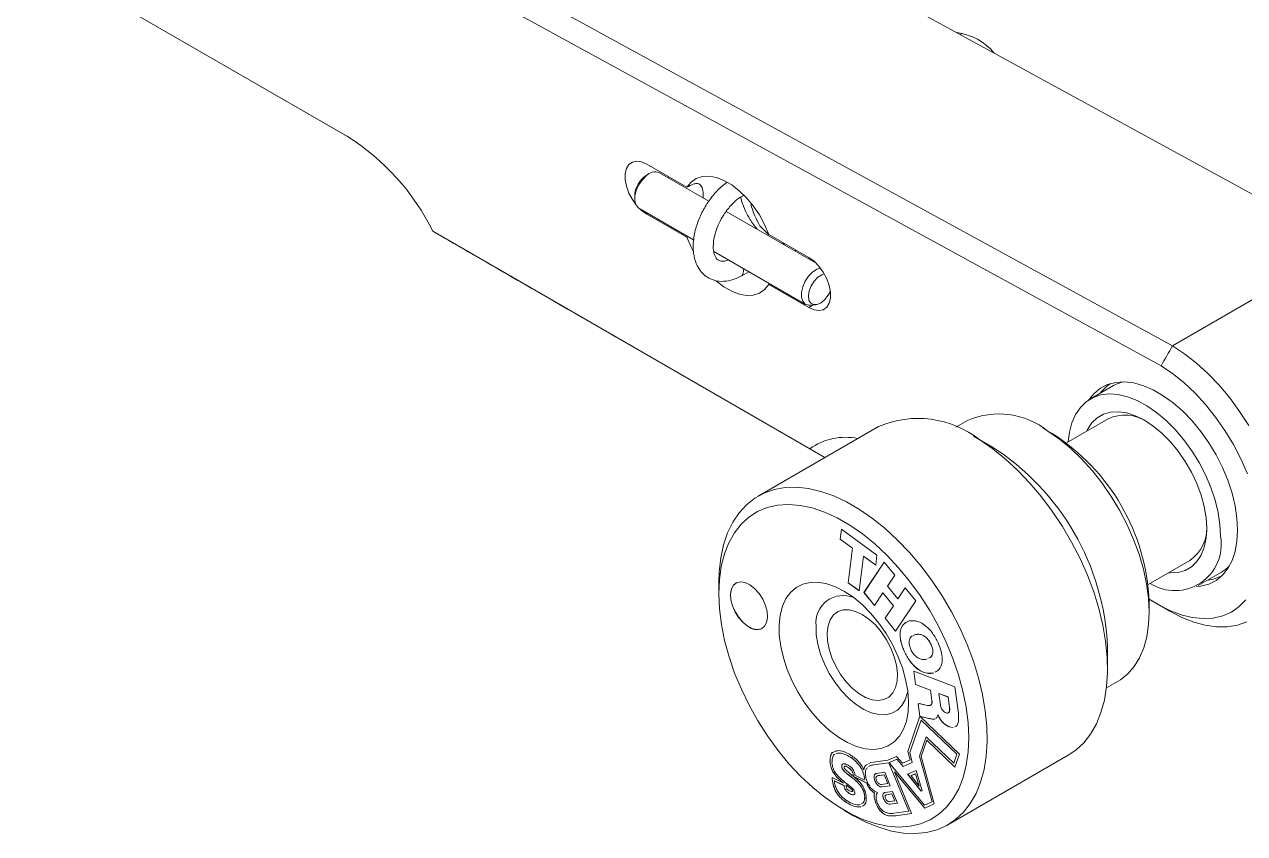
# Model space of a CAD drawing. Header units: inches. Extents: x 0.1 to 10.9, y 0 to 8.5.
# Drawn here: x 9.38 to 10.313, y 6.286 to 6.904 of the extents above; entities that cross this region are included whole.
import ezdxf

# ---------------------------------------------------------------- set-up
doc = ezdxf.new("R2010")
doc.units = ezdxf.units.IN
doc.header["$MEASUREMENT"] = 0

msp = doc.modelspace()

# ---------------------------------------------------------------- linework, layer by layer
at = {"color": 7, "linetype": 'Continuous', "lineweight": 0}
for p, q in [((10.39016, 6.7352), (9.77538, 7.07152)), ((9.64279, 6.99498), (10.25757, 6.65866)), ((10.24874, 6.64335), (9.63419, 6.97954)), ((9.38035, 6.96097), (9.6271, 6.81853)), ((9.62759, 6.81824), (9.38919, 6.95587)), ((10.09644, 6.89696), (10.0952, 6.89656)), ((9.85588, 6.79746), (9.88652, 6.77977)), ((9.85775, 6.79012), (9.85597, 6.78911)), ((9.90315, 6.76908), (9.86546, 6.79083)), ((9.84658, 6.77285), (9.8466, 6.7708)), ((9.84983, 6.76377), (9.89164, 6.73962)), ((9.88652, 6.74149), (9.85588, 6.75918)), ((9.98513, 6.72177), (9.9166, 6.76132)), ((9.94216, 6.75034), (9.94901, 6.74334)), ((9.69249, 6.74607), (9.98037, 6.57989)), ((9.88732, 6.74211), (9.88652, 6.74149)), ((9.94898, 6.74371), (9.97962, 6.72602)), ((9.90697, 6.73077), (9.9771, 6.69027)), ((9.96936, 6.73087), (9.96948, 6.73187)), ((10.25757, 6.65866), (10.39016, 6.7352)), ((9.92836, 6.71204), (9.93388, 6.71523)), ((9.94898, 6.70543), (9.94985, 6.70601)), ((9.97962, 6.68774), (9.94898, 6.70543)), ((9.9806, 6.68956), (9.98487, 6.68993)), ((9.99191, 6.57321), (9.83643, 6.66296)), ((10.21244, 6.62821), (10.19476, 6.618)), ((10.10085, 6.60146), (10.09198, 6.59634)), ((10.20824, 6.60283), (10.17636, 6.58443)), ((10.03282, 6.59682), (9.94089, 6.54376)), ((10.16543, 6.59167), (10.15836, 6.59576)), ((10.11947, 6.58147), (10.10533, 6.58964)), ((9.99192, 6.57322), (9.98037, 6.57989)), ((10.00357, 6.51079), (10.00452, 6.5184)), ((10.00361, 6.51081), (10.00455, 6.51838)), ((10.00452, 6.5184), (10.03166, 6.49852)), ((10.00361, 6.51081), (10.00357, 6.51079)), ((10.01302, 6.50387), (10.00357, 6.51079)), ((10.01305, 6.50389), (10.00361, 6.51081)), ((10.00973, 6.47751), (10.01302, 6.50387)), ((10.00976, 6.47753), (10.01305, 6.50389)), ((10.01305, 6.50389), (10.01302, 6.50387)), ((10.02127, 6.49782), (10.01798, 6.47147)), ((10.0213, 6.49784), (10.02127, 6.49782)), ((10.03071, 6.4909), (10.02127, 6.49782)), ((10.03072, 6.49095), (10.0213, 6.49784)), ((10.03166, 6.49852), (10.03071, 6.4909)), ((10.02175, 6.47002), (10.03722, 6.4932)), ((10.02179, 6.47004), (10.03723, 6.49319)), ((10.03722, 6.4932), (10.04525, 6.4834)), ((10.23885, 6.47617), (10.27073, 6.49458)), ((10.04525, 6.4834), (10.03962, 6.47496)), ((10.27713, 6.47532), (10.29481, 6.48553)), ((9.91085, 6.47737), (9.91085, 6.46921)), ((9.92396, 6.47731), (9.92392, 6.47729)), ((10.00976, 6.47753), (10.00973, 6.47751)), ((10.00973, 6.47751), (10.01798, 6.47147)), ((10.00976, 6.47753), (10.01798, 6.47151)), ((10.02179, 6.47004), (10.02175, 6.47002)), ((10.02175, 6.47002), (10.02978, 6.46022)), ((10.02179, 6.47004), (10.02981, 6.46026)), ((10.03615, 6.46977), (10.02978, 6.46022)), ((10.03619, 6.46979), (10.03615, 6.46977)), ((10.03615, 6.46977), (10.04422, 6.45993)), ((10.03619, 6.46979), (10.04425, 6.45995)), ((10.03962, 6.47496), (10.04768, 6.46513)), ((10.04768, 6.46513), (10.05332, 6.47357)), ((10.04772, 6.46515), (10.05333, 6.47355)), ((10.05332, 6.47357), (10.06135, 6.46377)), ((10.04588, 6.44059), (10.06135, 6.46377)), ((10.04772, 6.46515), (10.04768, 6.46513)), ((10.23964, 6.46491), (10.24655, 6.46092)), ((10.25539, 6.45582), (10.23964, 6.46491)), ((10.23966, 6.45492), (10.23966, 6.46308)), ((10.24655, 6.46092), (10.25539, 6.45582)), ((10.03785, 6.45039), (10.04422, 6.45993)), ((10.03788, 6.45041), (10.04425, 6.45995)), ((10.04425, 6.45995), (10.04422, 6.45993)), ((9.94392, 6.44265), (9.94396, 6.44267)), ((10.03788, 6.45041), (10.03785, 6.45039)), ((10.03785, 6.45039), (10.04588, 6.44059)), ((10.03788, 6.45041), (10.0459, 6.44063)), ((10.06104, 6.43793), (10.0594, 6.43716)), ((10.06107, 6.43795), (10.05944, 6.43718)), ((10.06107, 6.43795), (10.06104, 6.43793)), ((10.05252, 6.4252), (10.05249, 6.42518)), ((10.07308, 6.4303), (10.07304, 6.43028)), ((10.20784, 6.41206), (10.20784, 6.42838)), ((10.06949, 6.41907), (10.06995, 6.41928)), ((10.09115, 6.398), (10.05977, 6.41001)), ((10.05977, 6.41001), (10.06116, 6.39973)), ((10.05981, 6.40999), (10.06119, 6.39975)), ((10.07506, 6.40867), (10.07455, 6.40837)), ((10.07459, 6.40839), (10.07455, 6.40837)), ((10.07506, 6.40867), (10.07459, 6.40839)), ((10.06119, 6.39975), (10.06116, 6.39973)), ((10.06116, 6.39973), (10.07258, 6.39536)), ((10.06119, 6.39975), (10.07262, 6.39538)), ((10.07262, 6.39538), (10.07258, 6.39536)), ((10.07258, 6.39536), (10.07363, 6.38757)), ((10.07262, 6.39538), (10.07367, 6.38759)), ((10.09386, 6.37789), (10.09115, 6.398)), ((10.20697, 6.39715), (10.21584, 6.40227)), ((10.07367, 6.38759), (10.07363, 6.38757)), ((10.07898, 6.39295), (10.07894, 6.39293)), ((10.07894, 6.39293), (10.0801, 6.38431)), ((10.08602, 6.39022), (10.07894, 6.39293)), ((10.08605, 6.39024), (10.07898, 6.39295)), ((10.08605, 6.39024), (10.08602, 6.39022)), ((10.08712, 6.38204), (10.08602, 6.39022)), ((10.08715, 6.38206), (10.08605, 6.39024)), ((10.06314, 6.38504), (10.06442, 6.37551)), ((10.06317, 6.38506), (10.06445, 6.37553)), ((10.07813, 6.37671), (10.0781, 6.37669)), ((10.0781, 6.37669), (10.07819, 6.37666)), ((10.07813, 6.37671), (10.07822, 6.37668)), ((10.07822, 6.37668), (10.07819, 6.37666)), ((10.08715, 6.38206), (10.08712, 6.38204)), ((10.06442, 6.37551), (10.05526, 6.34858)), ((10.06445, 6.37553), (10.0553, 6.3486)), ((10.05691, 6.34779), (10.06534, 6.37257)), ((10.06445, 6.37553), (10.06442, 6.37551)), ((10.06447, 6.37545), (10.06448, 6.37548)), ((10.09464, 6.34657), (10.06447, 6.37545)), ((10.06452, 6.3755), (10.06448, 6.37548)), ((10.06448, 6.37548), (10.06589, 6.37494)), ((10.06452, 6.3755), (10.06592, 6.37496)), ((10.06538, 6.37259), (10.06534, 6.37257)), ((10.06534, 6.37257), (10.09262, 6.34647)), ((10.06538, 6.37259), (10.09266, 6.34649)), ((10.06592, 6.37496), (10.06589, 6.37494)), ((10.07139, 6.37384), (10.07136, 6.37382)), ((10.08692, 6.36748), (10.08689, 6.36746)), ((10.08689, 6.36746), (10.08995, 6.36693)), ((10.08692, 6.36748), (10.08998, 6.36695)), ((10.09109, 6.36742), (10.09181, 6.36773)), ((10.06917, 6.35979), (10.06416, 6.34504)), ((10.0692, 6.35977), (10.06419, 6.34506)), ((10.09029, 6.3396), (10.06917, 6.35979)), ((10.0553, 6.3486), (10.05526, 6.34858)), ((10.05526, 6.34858), (10.05694, 6.3421)), ((10.0553, 6.3486), (10.05698, 6.34212)), ((10.0655, 6.34483), (10.06973, 6.35726)), ((10.06977, 6.35728), (10.06973, 6.35726)), ((10.06973, 6.35726), (10.09127, 6.33666)), ((10.06977, 6.35728), (10.09129, 6.3367)), ((9.99581, 6.34124), (9.99578, 6.34122)), ((10.01061, 6.34643), (10.00836, 6.34764)), ((10.00908, 6.34556), (10.00905, 6.34554)), ((10.02687, 6.34005), (10.02512, 6.33907)), ((10.04001, 6.34187), (10.02687, 6.34005)), ((10.02905, 6.33833), (10.04079, 6.33996)), ((10.02909, 6.33835), (10.04083, 6.33998)), ((10.04669, 6.34481), (10.04001, 6.34187)), ((10.04083, 6.33998), (10.04079, 6.33996)), ((10.05594, 6.30298), (10.04079, 6.33996)), ((10.05598, 6.30301), (10.04083, 6.33998)), ((10.04088, 6.33997), (10.04118, 6.3401)), ((10.04091, 6.33999), (10.04088, 6.33997)), ((10.06807, 6.30767), (10.04088, 6.33997)), ((10.04091, 6.33999), (10.04122, 6.34012)), ((10.04122, 6.34012), (10.04118, 6.3401)), ((10.04119, 6.3401), (10.04118, 6.3401)), ((10.04119, 6.3401), (10.04685, 6.34259)), ((10.04122, 6.34012), (10.04119, 6.3401)), ((10.04122, 6.34012), (10.04689, 6.34261)), ((10.04122, 6.34012), (10.04122, 6.34012)), ((10.05115, 6.33955), (10.04669, 6.34481)), ((10.04689, 6.34261), (10.04685, 6.34259)), ((10.04685, 6.34259), (10.05168, 6.3372)), ((10.04689, 6.34261), (10.05172, 6.33723)), ((10.05694, 6.3421), (10.05115, 6.33955)), ((10.05168, 6.3372), (10.05865, 6.34027)), ((10.05172, 6.33723), (10.05865, 6.34028)), ((10.05865, 6.34027), (10.05691, 6.34779)), ((10.05698, 6.34212), (10.05694, 6.3421)), ((10.06419, 6.34506), (10.06416, 6.34504)), ((10.07378, 6.31019), (10.06416, 6.34504)), ((10.07381, 6.31021), (10.06419, 6.34506)), ((10.0755, 6.30852), (10.0655, 6.34483)), ((10.08588, 6.2926), (10.1778, 6.34567)), ((10.09262, 6.34647), (10.09029, 6.3396)), ((10.09032, 6.33962), (10.09029, 6.3396)), ((10.09266, 6.34649), (10.09032, 6.33962)), ((10.09464, 6.34657), (10.09127, 6.33666)), ((10.09266, 6.34649), (10.09262, 6.34647)), ((10.00475, 6.33717), (10.00472, 6.33715)), ((10.01057, 6.33575), (10.01054, 6.33573)), ((10.02197, 6.32694), (10.01483, 6.33043)), ((10.02156, 6.33457), (10.02152, 6.33455)), ((10.02191, 6.32974), (10.02188, 6.32972)), ((10.02909, 6.33835), (10.02905, 6.33833)), ((10.03135, 6.3318), (10.03765, 6.33267)), ((10.03716, 6.33074), (10.03243, 6.33009)), ((10.03247, 6.33011), (10.03243, 6.33009)), ((10.03719, 6.33076), (10.03247, 6.33011)), ((10.03719, 6.33076), (10.03716, 6.33074)), ((10.03988, 6.32411), (10.03716, 6.33074)), ((10.03991, 6.32413), (10.03719, 6.33076)), ((10.04187, 6.32236), (10.03765, 6.33267)), ((10.045, 6.33305), (10.04497, 6.33303)), ((10.05804, 6.30113), (10.04497, 6.33303)), ((10.04497, 6.33303), (10.06813, 6.30527)), ((10.045, 6.33305), (10.06816, 6.30529)), ((10.05172, 6.33723), (10.05168, 6.3372)), ((10.05512, 6.3313), (10.06154, 6.33413)), ((10.06544, 6.31816), (10.05512, 6.3313)), ((10.06547, 6.31818), (10.05515, 6.33132)), ((10.06104, 6.33155), (10.05772, 6.33009)), ((10.05776, 6.33011), (10.05772, 6.33009)), ((10.05772, 6.33009), (10.06394, 6.32216)), ((10.06107, 6.33157), (10.05776, 6.33011)), ((10.06107, 6.33157), (10.06104, 6.33155)), ((10.06394, 6.32216), (10.06104, 6.33155)), ((10.06397, 6.32218), (10.06107, 6.33157)), ((10.06632, 6.31855), (10.06154, 6.33413)), ((10.00609, 6.3245), (9.99736, 6.32874)), ((9.99911, 6.32613), (9.99908, 6.32611)), ((9.99908, 6.32611), (10.00654, 6.32246)), ((9.99911, 6.32613), (10.00658, 6.32248)), ((10.00591, 6.3247), (10.00587, 6.32468)), ((10.00613, 6.32452), (10.00609, 6.3245)), ((10.00658, 6.32248), (10.00654, 6.32246)), ((10.00806, 6.32301), (10.00803, 6.32299)), ((10.0133, 6.32815), (10.01326, 6.32813)), ((10.01371, 6.32954), (10.01367, 6.32952)), ((10.01391, 6.32938), (10.01387, 6.32936)), ((10.01387, 6.32936), (10.02404, 6.32439)), ((10.01391, 6.32938), (10.02407, 6.32441)), ((10.022, 6.32696), (10.02197, 6.32694)), ((10.0247, 6.32449), (10.02353, 6.32753)), ((10.02407, 6.32441), (10.02404, 6.32439)), ((10.02404, 6.32439), (10.02457, 6.32266)), ((10.02407, 6.32441), (10.02461, 6.32268)), ((10.02461, 6.32268), (10.02457, 6.32266)), ((10.03016, 6.32624), (10.03013, 6.32622)), ((10.03515, 6.32346), (10.03988, 6.32411)), ((10.04187, 6.32236), (10.03558, 6.32149)), ((10.03561, 6.32151), (10.03558, 6.32149)), ((10.04186, 6.32238), (10.03561, 6.32151)), ((10.03991, 6.32413), (10.03988, 6.32411)), ((10.06397, 6.32218), (10.06394, 6.32216)), ((10.01146, 6.31609), (10.01143, 6.31607)), ((10.01327, 6.31811), (10.01323, 6.31809)), ((10.02232, 6.31417), (10.02229, 6.31415)), ((10.02309, 6.31596), (10.02279, 6.3175)), ((10.02961, 6.31329), (10.02958, 6.31327)), ((10.02958, 6.31327), (10.02967, 6.31268)), ((10.02961, 6.31329), (10.0297, 6.3127)), ((10.0297, 6.3127), (10.02967, 6.31268)), ((10.02974, 6.31254), (10.0297, 6.31252)), ((10.02977, 6.31681), (10.02973, 6.31679)), ((10.03682, 6.31247), (10.03678, 6.31245)), ((10.03796, 6.3173), (10.04362, 6.31809)), ((10.04313, 6.3161), (10.03917, 6.31555)), ((10.03921, 6.31557), (10.03917, 6.31555)), ((10.04316, 6.31612), (10.03921, 6.31557)), ((10.04129, 6.31039), (10.04524, 6.31093)), ((10.04316, 6.31612), (10.04313, 6.3161)), ((10.04524, 6.31093), (10.04313, 6.3161)), ((10.04528, 6.31095), (10.04316, 6.31612)), ((10.04362, 6.31809), (10.04729, 6.30914)), ((10.04528, 6.31095), (10.04524, 6.31093)), ((10.06632, 6.31855), (10.06544, 6.31816)), ((10.06547, 6.31818), (10.06544, 6.31816)), ((10.06632, 6.31855), (10.06547, 6.31818)), ((10.0063, 6.30387), (10.01337, 6.29979)), ((10.01151, 6.3079), (10.01148, 6.30788)), ((10.02067, 6.30685), (10.02137, 6.30718)), ((10.02327, 6.30932), (10.02276, 6.30852)), ((10.03234, 6.30582), (10.03231, 6.3058)), ((10.03251, 6.30556), (10.03248, 6.30554)), ((10.03257, 6.30542), (10.03248, 6.30554)), ((10.03261, 6.30544), (10.03251, 6.30556)), ((10.03261, 6.30544), (10.03257, 6.30542)), ((10.04729, 6.30914), (10.04162, 6.30836)), ((10.04166, 6.30838), (10.04162, 6.30836)), ((10.04728, 6.30916), (10.04166, 6.30838)), ((10.05594, 6.30298), (10.04451, 6.3014)), ((10.05598, 6.30301), (10.05594, 6.30298)), ((10.07378, 6.31019), (10.06807, 6.30767)), ((10.06813, 6.30527), (10.0755, 6.30852)), ((10.06816, 6.30529), (10.06813, 6.30527)), ((10.06816, 6.30529), (10.0755, 6.30852)), ((10.07381, 6.31021), (10.07378, 6.31019)), ((10.0461, 6.29948), (10.05804, 6.30113)), ((10.04614, 6.2995), (10.0461, 6.29948)), ((10.04614, 6.2995), (10.05803, 6.30115))]:
    msp.add_line(p, q, dxfattribs=at)
at = {"color": 8, "linetype": 'Continuous', "lineweight": 0}
for p, q in [((9.87245, 6.78789), (9.87242, 6.78681)), ((9.8568, 6.75974), (9.85588, 6.75918)), ((9.98254, 6.68973), (9.97962, 6.68774))]:
    msp.add_line(p, q, dxfattribs=at)
at = {"color": 7, "linetype": 'Continuous', "lineweight": 0, "flags": 128}
for points in [[(9.84729, 6.76688), (9.84486, 6.77033), (9.8422, 6.77532), (9.84034, 6.78049), (9.83938, 6.78553), (9.83938, 6.79015), (9.84034, 6.79408), (9.8422, 6.7971), (9.84486, 6.79902), (9.84816, 6.79974), (9.8519, 6.7992), (9.85588, 6.79746)], [(9.85526, 6.78838), (9.85219, 6.78524), (9.8496, 6.7814), (9.84773, 6.77719), (9.84673, 6.77299), (9.84671, 6.76917), (9.84766, 6.76608), (9.84949, 6.76398), (9.84983, 6.76377)], [(9.94898, 6.74371), (9.9458, 6.75126), (9.94184, 6.75857), (9.93722, 6.76544), (9.93205, 6.77168), (9.92649, 6.77711), (9.92069, 6.78159), (9.91481, 6.78498), (9.90901, 6.78721), (9.90345, 6.78819), (9.89828, 6.78792), (9.89366, 6.78639), (9.8897, 6.78365), (9.88652, 6.77977)], [(9.85588, 6.75918), (9.8519, 6.76202), (9.85031, 6.76349)], [(9.88652, 6.74149), (9.8897, 6.73394), (9.89129, 6.7308)], [(9.97962, 6.72602), (9.9836, 6.72318), (9.98734, 6.71939), (9.99064, 6.71487), (9.99329, 6.70988), (9.99516, 6.70471), (9.99612, 6.69967), (9.99612, 6.69505), (9.99516, 6.69112), (9.99329, 6.6881), (9.99064, 6.68618), (9.98734, 6.68546), (9.9836, 6.686), (9.97962, 6.68774)], [(9.92833, 6.71202), (9.92838, 6.71205), (9.92933, 6.7133), (9.92967, 6.71545), (9.92941, 6.71781)], [(9.98254, 6.71492), (9.97946, 6.71178), (9.97687, 6.70793), (9.97499, 6.70371), (9.97399, 6.6995), (9.97397, 6.69568), (9.97492, 6.69258), (9.97676, 6.69048), (9.97932, 6.68957), (9.9806, 6.68956)], [(9.98848, 6.71797), (9.98583, 6.71708), (9.98254, 6.71492)], [(9.99143, 6.71354), (9.9895, 6.71293), (9.98648, 6.711)], [(9.90876, 6.7083), (9.90901, 6.70809), (9.91481, 6.70361), (9.92069, 6.70022), (9.92649, 6.69799), (9.93205, 6.69701), (9.93722, 6.69728), (9.94184, 6.69881), (9.9458, 6.70155), (9.94898, 6.70543)], [(9.98648, 6.711), (9.98367, 6.70807), (9.98138, 6.70447), (9.97986, 6.70057), (9.97927, 6.6968), (9.97968, 6.69357), (9.98104, 6.69123), (9.9832, 6.69004), (9.98593, 6.69011), (9.98894, 6.69145), (9.99189, 6.69391), (9.99448, 6.69723), (9.99606, 6.70019)], [(10.25757, 6.65866), (10.26673, 6.65257), (10.27576, 6.64545), (10.28457, 6.63739), (10.29306, 6.62848), (10.30115, 6.6188), (10.30875, 6.60846), (10.31577, 6.59758)], [(10.31469, 6.56087), (10.30971, 6.57218), (10.30395, 6.58326), (10.29748, 6.59395), (10.29038, 6.60414), (10.28275, 6.6137), (10.27466, 6.6225), (10.26623, 6.63044), (10.25755, 6.63742), (10.24874, 6.64335)], [(10.27572, 6.47456), (10.27904, 6.47491), (10.2852, 6.47652), (10.29075, 6.47934), (10.29561, 6.48331), (10.29969, 6.48838), (10.30293, 6.49446), (10.30528, 6.50147), (10.30671, 6.50928), (10.30719, 6.51778), (10.30671, 6.52683), (10.30528, 6.53629), (10.30293, 6.54602), (10.29969, 6.55584), (10.29561, 6.56562), (10.29075, 6.5752), (10.2852, 6.58442), (10.27904, 6.59315), (10.27237, 6.60124), (10.26529, 6.60856), (10.25792, 6.615), (10.25036, 6.62047), (10.24275, 6.62486), (10.23519, 6.62812), (10.22782, 6.63019), (10.22074, 6.63104), (10.21406, 6.63066), (10.2079, 6.62905), (10.20235, 6.62623), (10.1975, 6.62226), (10.19342, 6.61719), (10.1934, 6.61716)], [(10.21244, 6.62821), (10.21446, 6.62927), (10.21945, 6.63107)], [(10.17787, 6.5853), (10.17877, 6.59253), (10.18067, 6.59977), (10.18347, 6.60614), (10.18713, 6.61154), (10.19159, 6.61587), (10.19679, 6.61906), (10.20262, 6.62107), (10.20901, 6.62185), (10.21583, 6.6214), (10.22299, 6.61972), (10.23035, 6.61684), (10.23781, 6.61281), (10.24524, 6.6077), (10.25252, 6.60158), (10.25953, 6.59456), (10.26614, 6.58675), (10.27226, 6.57828), (10.27779, 6.5693), (10.28263, 6.55994), (10.2867, 6.55037), (10.28994, 6.54074), (10.29229, 6.5312), (10.29372, 6.52191), (10.2942, 6.51304)], [(10.19195, 6.59343), (10.19253, 6.59462), (10.19579, 6.59964), (10.19988, 6.60358), (10.20469, 6.60636), (10.21014, 6.60793), (10.21612, 6.60824), (10.2225, 6.60731), (10.22915, 6.60514), (10.23595, 6.60178), (10.24274, 6.5973), (10.24939, 6.59178), (10.25577, 6.58535), (10.26175, 6.57813), (10.2672, 6.57027), (10.27202, 6.56193), (10.2761, 6.55328), (10.27936, 6.54449), (10.28174, 6.53575), (10.28319, 6.52723), (10.28368, 6.51911)], [(10.16231, 6.59336), (10.17107, 6.58726), (10.17968, 6.58016), (10.18804, 6.57214), (10.19605, 6.56329), (10.20362, 6.55373), (10.21065, 6.54356), (10.21708, 6.53289), (10.22281, 6.52187), (10.22779, 6.51061), (10.23196, 6.49925), (10.23526, 6.48791), (10.23766, 6.47675), (10.23913, 6.46587), (10.23966, 6.45542), (10.23923, 6.44551), (10.23785, 6.43627), (10.23554, 6.42779), (10.23233, 6.42018), (10.22824, 6.41353), (10.22334, 6.40791), (10.21768, 6.4034), (10.21584, 6.40227)], [(10.11031, 6.58662), (10.12017, 6.57981), (10.12989, 6.572), (10.13939, 6.56324), (10.14856, 6.55363), (10.15733, 6.54324), (10.16562, 6.53218), (10.17334, 6.52056), (10.18042, 6.50847), (10.18681, 6.49604), (10.19243, 6.48337), (10.19724, 6.4706), (10.20119, 6.45782), (10.20425, 6.44518), (10.20638, 6.43277), (10.20757, 6.42073), (10.20781, 6.40916), (10.20709, 6.39816), (10.20541, 6.38785), (10.20281, 6.37832), (10.19929, 6.36966), (10.19489, 6.36194), (10.18966, 6.35525), (10.18364, 6.34963), (10.1778, 6.34567)], [(9.91085, 6.47737), (9.91113, 6.48585), (9.91233, 6.49651), (9.91447, 6.50644), (9.91754, 6.51555), (9.9215, 6.52375), (9.92632, 6.53096), (9.93195, 6.53713), (9.93834, 6.54218), (9.94543, 6.54607), (9.95316, 6.54877), (9.96145, 6.55025), (9.97022, 6.55049), (9.9794, 6.5495), (9.9889, 6.54729), (9.99862, 6.54387), (10.00848, 6.53927), (10.01839, 6.53355)], [(10.01097, 6.52151), (10.02059, 6.51485), (10.03007, 6.50715), (10.0393, 6.4985), (10.0482, 6.48898), (10.05666, 6.47869), (10.06461, 6.46774), (10.07195, 6.45624), (10.07863, 6.44431), (10.08456, 6.43207), (10.08969, 6.41964), (10.09397, 6.40716), (10.09734, 6.39474), (10.09978, 6.38253), (10.10127, 6.37064), (10.10177, 6.35919), (10.1013, 6.34831), (10.09986, 6.33811), (10.09745, 6.32868), (10.09411, 6.32013), (10.08986, 6.31255), (10.08476, 6.306), (10.07886, 6.30057), (10.07221, 6.2963), (10.06489, 6.29324), (10.05696, 6.29142), (10.04851, 6.29086), (10.03963, 6.29156), (10.03041, 6.29352), (10.02094, 6.29672), (10.01133, 6.30112), (10.00166, 6.30669), (9.99203, 6.31335), (9.98256, 6.32105), (9.97333, 6.3297), (9.96443, 6.33922), (9.95597, 6.3495), (9.94802, 6.36045), (9.94067, 6.37195), (9.934, 6.38389), (9.92807, 6.39613), (9.92294, 6.40856), (9.91866, 6.42104), (9.91529, 6.43345), (9.91284, 6.44567), (9.91136, 6.45756), (9.91086, 6.469), (9.91133, 6.47988), (9.91277, 6.49009), (9.91518, 6.49951), (9.91852, 6.50806), (9.92276, 6.51565), (9.92786, 6.52219), (9.93377, 6.52763), (9.94042, 6.53189), (9.94774, 6.53495), (9.95567, 6.53677), (9.96412, 6.53734), (9.97299, 6.53663), (9.98222, 6.53467), (9.99168, 6.53147), (10.0013, 6.52707), (10.01097, 6.52151)], [(10.01839, 6.53355), (10.02825, 6.52675), (10.03797, 6.51893), (10.04746, 6.51017), (10.05664, 6.50056), (10.06541, 6.49018), (10.07369, 6.47912), (10.08141, 6.46749), (10.0885, 6.45541), (10.09488, 6.44297), (10.10051, 6.43031), (10.10532, 6.41753), (10.10927, 6.40476), (10.11233, 6.39211), (10.11446, 6.37971), (10.11565, 6.36766), (10.11588, 6.35609), (10.11516, 6.3451), (10.11349, 6.33479), (10.11088, 6.32525), (10.10736, 6.31659), (10.10297, 6.30887), (10.09774, 6.30218), (10.09172, 6.29657), (10.08497, 6.29209), (10.07755, 6.28879), (10.06953, 6.2867), (10.06099, 6.28584), (10.052, 6.28621), (10.04266, 6.28781), (10.03304, 6.29063), (10.02323, 6.29464), (10.01337, 6.29979)], [(10.28368, 6.51911), (10.28319, 6.51154), (10.28174, 6.5047), (10.27936, 6.4987), (10.2761, 6.49368), (10.27202, 6.48974), (10.2672, 6.48696), (10.26175, 6.4854), (10.25577, 6.48508), (10.25445, 6.48517)], [(9.93323, 6.44406), (9.93691, 6.44229), (9.94039, 6.44172), (9.94342, 6.44239), (9.94581, 6.44426), (9.94739, 6.44721), (9.94805, 6.45102), (9.94774, 6.45545), (9.9465, 6.46018), (9.9444, 6.4649), (9.94158, 6.46928), (9.93824, 6.47303), (9.93461, 6.47589), (9.93093, 6.47766), (9.92746, 6.47823), (9.92442, 6.47755), (9.92203, 6.47568), (9.92046, 6.47274), (9.9198, 6.46892), (9.9201, 6.4645), (9.92134, 6.45977), (9.92345, 6.45505), (9.92626, 6.45067), (9.9296, 6.44692), (9.93323, 6.44406)], [(9.92396, 6.47731), (9.92207, 6.4757), (9.92049, 6.47276), (9.91983, 6.46894), (9.92014, 6.46452), (9.92138, 6.45979), (9.92348, 6.45507), (9.9263, 6.45069), (9.92964, 6.44694), (9.93327, 6.44408)], [(9.95688, 6.44543), (9.95769, 6.45287), (9.95946, 6.45957), (9.96213, 6.46537), (9.96567, 6.47018), (9.96999, 6.4739), (9.97503, 6.47645), (9.98067, 6.47779), (9.98681, 6.47789), (9.99333, 6.47675), (10.00011, 6.47439), (10.007, 6.47085), (10.01388, 6.46621), (10.02062, 6.46056), (10.02707, 6.454), (10.03313, 6.44667), (10.03866, 6.4387), (10.04356, 6.43025), (10.04773, 6.42149), (10.0511, 6.41258), (10.0536, 6.40371), (10.05517, 6.39503), (10.0558, 6.38673), (10.05546, 6.37896), (10.05417, 6.37187), (10.05195, 6.36561), (10.04883, 6.36029), (10.04489, 6.35601), (10.0402, 6.35287), (10.03485, 6.35092), (10.02894, 6.3502), (10.02259, 6.35072), (10.01593, 6.35248), (10.00908, 6.35543), (10.00218, 6.35953), (9.99535, 6.36469), (9.98874, 6.37081), (9.98247, 6.37777), (9.97667, 6.38544), (9.97144, 6.39367), (9.96689, 6.4023), (9.96311, 6.41115), (9.96017, 6.42007), (9.95813, 6.42886), (9.95702, 6.43737), (9.95688, 6.44543)], [(10.24655, 6.46092), (10.25538, 6.45639), (10.2641, 6.45306), (10.27261, 6.45095), (10.28079, 6.4501), (10.28855, 6.45052), (10.29579, 6.45221), (10.30242, 6.45514), (10.30836, 6.45927), (10.31353, 6.46456)], [(9.99362, 6.43927), (9.99435, 6.44468), (9.99603, 6.44929), (9.99859, 6.45292), (10.00194, 6.45544), (10.00596, 6.45676), (10.0105, 6.45683), (10.0154, 6.45565), (10.02049, 6.45327), (10.02557, 6.44977), (10.03047, 6.44527), (10.03501, 6.43994), (10.03902, 6.43397), (10.04236, 6.42758), (10.04491, 6.421), (10.04658, 6.41446), (10.0473, 6.40821), (10.04705, 6.40246), (10.04584, 6.39743), (10.04371, 6.39329), (10.04074, 6.3902), (10.03704, 6.38827), (10.03274, 6.38757), (10.028, 6.38813), (10.02298, 6.38991), (10.01787, 6.39287), (10.01285, 6.39689), (10.00811, 6.40182), (10.00382, 6.4075), (10.00013, 6.41371), (9.99717, 6.42022), (9.99505, 6.42681), (9.99386, 6.43324), (9.99362, 6.43927)], [(10.31416, 6.44772), (10.30699, 6.44523), (10.29927, 6.44395), (10.29108, 6.44391), (10.2825, 6.44509), (10.27363, 6.44749), (10.26456, 6.45108), (10.25539, 6.45582)], [(10.05521, 6.39472), (10.055, 6.39364), (10.0533, 6.38818), (10.05069, 6.38365), (10.04726, 6.38017), (10.0431, 6.37784), (10.03833, 6.37672), (10.03306, 6.37684), (10.02745, 6.3782), (10.02165, 6.38077), (10.01582, 6.38446), (10.01012, 6.38919), (10.00469, 6.39482), (9.9997, 6.4012), (9.99527, 6.40815), (9.99153, 6.41549), (9.98858, 6.42301), (9.9865, 6.43051), (9.98534, 6.43779), (9.98514, 6.44464)]]:
    msp.add_lwpolyline(points, dxfattribs=at)
at = {"color": 7, "linetype": 'Continuous', "lineweight": 0}
for centre, radius, start, end in [((10.08679, 6.85331), 0.04501, 40.15185, 82.48649), ((9.53135, 6.66637), 0.17977, 26.31714, 57.81958), ((9.86611, 6.77241), 0.01953, 121.27794, 178.72743), ((9.86206, 6.78253), 0.00897, 67.7348, 139.28841), ((10.22642, 6.60443), 0.03009, 122.38359, 143.55242), ((10.06306, 6.52717), 0.07594, 51.52156, 113.47071), ((10.12491, 6.5468), 0.05972, 51.22936, 113.76291), ((10.22101, 6.57428), 0.03128, 57.62139, 114.09932), ((10.07948, 6.45634), 0.16032, 2.41145, 57.58317), ((10.00764, 6.54202), 0.04667, 78.36556, 125.76317), ((10.01636, 6.4199), 0.19166, 2.5374, 57.45723), ((10.25343, 6.51941), 0.03027, 304.86234, 3.4062), ((10.25938, 6.50686), 0.03536, 237.47318, 10.05965), ((10.28071, 6.50986), 0.02812, 300.08603, 315.56067), ((10.28113, 6.50978), 0.03035, 276.53379, 297.51945), ((10.00583, 6.44698), 0.02082, 66.93075, 186.44819), ((9.93971, 6.45175), 0.01002, 229.93618, 295.0561), ((10.01512, 6.3281), 0.00695, 350.41098, 13.45899), ((10.01515, 6.32812), 0.00695, 350.41098, 13.45899), ((10.00049, 6.31203), 0.02294, 353.22067, 9.8541), ((10.031, 6.31289), 0.00135, 188.91849, 196.03839), ((10.03103, 6.31291), 0.00135, 188.91849, 196.03839), ((10.07551, 6.3264), 0.04786, 196.85805, 205.49824), ((10.07555, 6.32642), 0.04786, 196.85805, 205.49824), ((10.03382, 6.30659), 0.00171, 207.7537, 218.21865), ((10.03386, 6.30661), 0.00171, 207.7537, 218.21865)]:
    msp.add_arc(centre, radius, start, end, dxfattribs=at)
for centre, major_axis, start_param, end_param in [((9.68322, 6.75141), (0.10937, -0.06315), 0.883779, 1.443303), ((9.79224, 6.68848), (0.0625, -0.03609), 4.025372, 5.497828)]:
    msp.add_ellipse(centre, major_axis=major_axis, ratio=0.00007, start_param=start_param, end_param=end_param, dxfattribs=at)
for points, knots in [([(9.88652, 6.77977), (9.88818, 6.78064), (9.89148, 6.78238), (9.89499, 6.78291), (9.89744, 6.78148), (9.89884, 6.77776), (9.89891, 6.77352), (9.89894, 6.77151)], [0, 0, 0, 0, 0.191833, 0.383113, 0.588189, 0.804845, 1, 1, 1, 1]), ([(9.9168, 6.78344), (9.91435, 6.78143), (9.90942, 6.77739), (9.90306, 6.76935), (9.89773, 6.76042), (9.89366, 6.75053), (9.8912, 6.73982), (9.89111, 6.7297), (9.89313, 6.72178), (9.89712, 6.71462), (9.90375, 6.70921), (9.91212, 6.70746), (9.92037, 6.70833), (9.92552, 6.71072), (9.92833, 6.71202)], [0, 0, 0, 0, 0.079698, 0.15986, 0.239367, 0.32014, 0.410118, 0.506984, 0.587049, 0.648675, 0.755277, 0.84937, 0.918072, 1, 1, 1, 1]), ([(9.91823, 6.72427), (9.91806, 6.72418), (9.91669, 6.72349), (9.91477, 6.72324), (9.91265, 6.72322), (9.91109, 6.72367), (9.90996, 6.72431), (9.90876, 6.72554), (9.9076, 6.7276), (9.9065, 6.73175), (9.90658, 6.73809), (9.90821, 6.74536), (9.91098, 6.75241), (9.91475, 6.75923), (9.91982, 6.76591), (9.92526, 6.77111), (9.92856, 6.77289), (9.92984, 6.77357)], [0, 0, 0, 0, 0.009325, 0.077705, 0.131176, 0.170305, 0.21912, 0.269475, 0.326515, 0.402715, 0.50113, 0.59218, 0.665936, 0.744249, 0.834756, 0.935955, 1, 1, 1, 1]), ([(9.92758, 6.77223), (9.92779, 6.77122), (9.92854, 6.76771), (9.93101, 6.76192), (9.93473, 6.7545), (9.93821, 6.75016), (9.94019, 6.7477)], [0, 0, 0, 0, 0.119775, 0.418161, 0.670066, 1, 1, 1, 1]), ([(9.93543, 6.7672), (9.93559, 6.76644), (9.93611, 6.76398), (9.93794, 6.75889), (9.94016, 6.75402), (9.94182, 6.75096), (9.94216, 6.75034)], [0, 0, 0, 0, 0.136117, 0.440589, 0.887616, 1, 1, 1, 1]), ([(9.9616, 6.73642), (9.9609, 6.73647), (9.95982, 6.73655), (9.95862, 6.73708), (9.9582, 6.73726)], [0, 0, 0, 0, 0.648982, 1, 1, 1, 1]), ([(10.05249, 6.42518), (10.05159, 6.42739), (10.0499, 6.43157), (10.04908, 6.43751), (10.04978, 6.44259), (10.05215, 6.44661), (10.0549, 6.44781), (10.05631, 6.44844)], [0, 0, 0, 0, 0.204504, 0.387952, 0.56362, 0.774504, 1, 1, 1, 1]), ([(10.05252, 6.4252), (10.05163, 6.42741), (10.04994, 6.43159), (10.04911, 6.43754), (10.04984, 6.44257), (10.05159, 6.4459), (10.05345, 6.44682), (10.05402, 6.4471)], [0, 0, 0, 0, 0.235618, 0.446976, 0.64937, 0.892339, 1, 1, 1, 1]), ([(10.05631, 6.44844), (10.0584, 6.44855), (10.06243, 6.44878), (10.069, 6.44498), (10.07459, 6.43893), (10.07704, 6.4342), (10.07833, 6.4317)], [0, 0, 0, 0, 0.2841473, 0.5486535, 0.761362, 1, 1, 1, 1]), ([(10.0587, 6.43683), (10.05851, 6.43675), (10.05741, 6.43629), (10.05644, 6.43456), (10.05608, 6.43194), (10.05641, 6.42943), (10.05712, 6.42766), (10.05749, 6.42672)], [0, 0, 0, 0, 0.071904, 0.423975, 0.602941, 0.789627, 1, 1, 1, 1]), ([(10.07304, 6.43028), (10.07245, 6.43143), (10.07134, 6.43359), (10.06895, 6.43609), (10.06635, 6.43764), (10.06362, 6.43831), (10.06191, 6.43806), (10.06104, 6.43793)], [0, 0, 0, 0, 0.200879, 0.378022, 0.553533, 0.77136, 1, 1, 1, 1]), ([(10.07308, 6.4303), (10.07249, 6.43145), (10.07138, 6.43361), (10.06898, 6.43611), (10.06639, 6.43766), (10.06365, 6.43833), (10.06195, 6.43808), (10.06107, 6.43795)], [0, 0, 0, 0, 0.200879, 0.378022, 0.553533, 0.77136, 1, 1, 1, 1]), ([(10.07455, 6.40837), (10.07246, 6.40826), (10.06842, 6.40805), (10.06183, 6.41187), (10.05624, 6.41793), (10.05378, 6.42268), (10.05249, 6.42518)], [0, 0, 0, 0, 0.284031, 0.548534, 0.7613, 1, 1, 1, 1]), ([(10.07459, 6.40839), (10.07249, 6.40828), (10.06845, 6.40807), (10.06187, 6.41189), (10.05628, 6.41795), (10.05382, 6.4227), (10.05252, 6.4252)], [0, 0, 0, 0, 0.284031, 0.548534, 0.7613, 1, 1, 1, 1]), ([(10.05749, 6.42672), (10.05808, 6.42557), (10.05919, 6.42341), (10.06158, 6.42091), (10.06418, 6.41936), (10.06691, 6.41869), (10.06862, 6.41894), (10.06949, 6.41907)], [0, 0, 0, 0, 0.200891, 0.378037, 0.55355, 0.771375, 1, 1, 1, 1]), ([(10.07112, 6.41984), (10.07156, 6.42), (10.07293, 6.42053), (10.0741, 6.42242), (10.07445, 6.42506), (10.07412, 6.42757), (10.07341, 6.42934), (10.07304, 6.43028)], [0, 0, 0, 0, 0.1500248, 0.4724479, 0.6363421, 0.8073169, 1, 1, 1, 1]), ([(10.07116, 6.41986), (10.07159, 6.42002), (10.07296, 6.42055), (10.07413, 6.42244), (10.07449, 6.42508), (10.07415, 6.42759), (10.07345, 6.42936), (10.07308, 6.4303)], [0, 0, 0, 0, 0.1500248, 0.4724479, 0.6363421, 0.8073169, 1, 1, 1, 1]), ([(10.07833, 6.4317), (10.07923, 6.42949), (10.08094, 6.4253), (10.08178, 6.41934), (10.08107, 6.41427), (10.07914, 6.41073), (10.07701, 6.40972), (10.07619, 6.40932)], [0, 0, 0, 0, 0.22535, 0.427477, 0.621052, 0.853501, 1, 1, 1, 1]), ([(10.07363, 6.38757), (10.07368, 6.38703), (10.07377, 6.38605), (10.07353, 6.38487), (10.073, 6.38411), (10.07137, 6.38329), (10.06951, 6.38383), (10.06799, 6.38428)], [0, 0, 0, 0, 0.145948, 0.269077, 0.381951, 0.494769, 1, 1, 1, 1]), ([(10.07367, 6.38759), (10.07372, 6.38705), (10.07381, 6.38607), (10.07356, 6.38489), (10.07305, 6.38414), (10.07257, 6.38393), (10.07234, 6.38383)], [0, 0, 0, 0, 0.3019316, 0.5566559, 0.7901639, 1, 1, 1, 1]), ([(10.06799, 6.38428), (10.06761, 6.38439), (10.06668, 6.38466), (10.06535, 6.38498), (10.06407, 6.38523), (10.06342, 6.3851), (10.06314, 6.38504)], [0, 0, 0, 0, 0.227474, 0.549493, 0.800717, 1, 1, 1, 1]), ([(10.07685, 6.37416), (10.07709, 6.37431), (10.07782, 6.37477), (10.07799, 6.37592), (10.0781, 6.37669)], [0, 0, 0, 0, 0.32427, 1, 1, 1, 1]), ([(10.07819, 6.37666), (10.07876, 6.37544), (10.07989, 6.37305), (10.083, 6.36948), (10.0854, 6.36823), (10.08689, 6.36746)], [0, 0, 0, 0, 0.2861065, 0.5602519, 1, 1, 1, 1]), ([(10.07822, 6.37668), (10.0788, 6.37546), (10.07993, 6.37307), (10.08303, 6.3695), (10.08544, 6.36825), (10.08692, 6.36748)], [0, 0, 0, 0, 0.2861065, 0.5602519, 1, 1, 1, 1]), ([(10.0801, 6.38431), (10.0802, 6.38377), (10.08037, 6.38276), (10.08096, 6.38127), (10.08184, 6.37991), (10.08306, 6.37877), (10.08395, 6.37836), (10.08443, 6.37815)], [0, 0, 0, 0, 0.211129, 0.392706, 0.559913, 0.763436, 1, 1, 1, 1]), ([(10.08443, 6.37815), (10.08483, 6.37803), (10.08557, 6.37782), (10.08645, 6.37815), (10.08703, 6.37898), (10.08728, 6.38032), (10.08717, 6.38145), (10.08712, 6.38204)], [0, 0, 0, 0, 0.197029, 0.371432, 0.543408, 0.760308, 1, 1, 1, 1]), ([(10.08589, 6.37805), (10.08608, 6.3781), (10.08656, 6.37821), (10.08706, 6.37902), (10.08732, 6.38033), (10.08721, 6.38147), (10.08715, 6.38206)], [0, 0, 0, 0, 0.155544, 0.386588, 0.677984, 1, 1, 1, 1]), ([(10.09106, 6.3674), (10.09142, 6.36752), (10.09254, 6.36788), (10.09364, 6.37005), (10.09427, 6.37349), (10.094, 6.3764), (10.09386, 6.37789)], [0, 0, 0, 0, 0.122018, 0.370128, 0.677172, 1, 1, 1, 1]), ([(10.06589, 6.37494), (10.06701, 6.3748), (10.0688, 6.37456), (10.07066, 6.37402), (10.07136, 6.37382)], [0, 0, 0, 0, 0.625981, 1, 1, 1, 1]), ([(10.06592, 6.37496), (10.06704, 6.37482), (10.06883, 6.37458), (10.0707, 6.37404), (10.07139, 6.37384)], [0, 0, 0, 0, 0.625981, 1, 1, 1, 1]), ([(10.07136, 6.37382), (10.0722, 6.37365), (10.07389, 6.3733), (10.07563, 6.37318), (10.07622, 6.37366), (10.07624, 6.37367)], [0, 0, 0, 0, 0.492141, 0.987584, 1, 1, 1, 1]), ([(10.07139, 6.37384), (10.07223, 6.37367), (10.07392, 6.37332), (10.07567, 6.3732), (10.07626, 6.37368), (10.07627, 6.37369)], [0, 0, 0, 0, 0.492141, 0.987584, 1, 1, 1, 1]), ([(9.99851, 6.34821), (9.99843, 6.34819), (9.9973, 6.34791), (9.99604, 6.34557), (9.99589, 6.34269), (9.99581, 6.34124)], [0, 0, 0, 0, 0.034942, 0.516076, 1, 1, 1, 1]), ([(10.00836, 6.34764), (10.00631, 6.34849), (10.00289, 6.34991), (10.00029, 6.34884), (9.99924, 6.3484)], [0, 0, 0, 0, 0.596091, 1, 1, 1, 1]), ([(9.99847, 6.34819), (9.99839, 6.34817), (9.99727, 6.34789), (9.99601, 6.34555), (9.99585, 6.34267), (9.99578, 6.34122)], [0, 0, 0, 0, 0.034942, 0.516076, 1, 1, 1, 1]), ([(9.99578, 6.34122), (9.99591, 6.33994), (9.99616, 6.33758), (9.99748, 6.33394), (9.99957, 6.33058), (10.00245, 6.32746), (10.00468, 6.32565), (10.00587, 6.32468)], [0, 0, 0, 0, 0.208194, 0.382385, 0.547555, 0.757629, 1, 1, 1, 1]), ([(9.99581, 6.34124), (9.99595, 6.33996), (9.99619, 6.3376), (9.99751, 6.33396), (9.99961, 6.3306), (10.00249, 6.32748), (10.00472, 6.32567), (10.00591, 6.3247)], [0, 0, 0, 0, 0.208194, 0.382385, 0.547555, 0.757629, 1, 1, 1, 1]), ([(9.99731, 6.33975), (9.99734, 6.34114), (9.99738, 6.34374), (9.99842, 6.34593), (9.99937, 6.34632), (9.99951, 6.34638)], [0, 0, 0, 0, 0.493884, 0.925369, 1, 1, 1, 1]), ([(10.00625, 6.3258), (10.00508, 6.32679), (10.00278, 6.32871), (9.99986, 6.33214), (9.99781, 6.3361), (9.99749, 6.33848), (9.99731, 6.33975)], [0, 0, 0, 0, 0.283784, 0.553722, 0.762442, 1, 1, 1, 1]), ([(10.00022, 6.3467), (10.00061, 6.34692), (10.00194, 6.34764), (10.00505, 6.34721), (10.00769, 6.3461), (10.00905, 6.34554)], [0, 0, 0, 0, 0.169773, 0.573673, 1, 1, 1, 1]), ([(10.00026, 6.34672), (10.00065, 6.34694), (10.00198, 6.34766), (10.00509, 6.34723), (10.00773, 6.34612), (10.00908, 6.34556)], [0, 0, 0, 0, 0.169773, 0.573673, 1, 1, 1, 1]), ([(10.00907, 6.33841), (10.00851, 6.33865), (10.00744, 6.33911), (10.00599, 6.33927), (10.00507, 6.33881), (10.00471, 6.33799), (10.00471, 6.33744), (10.00472, 6.33715)], [0, 0, 0, 0, 0.277056, 0.534545, 0.763848, 0.877102, 1, 1, 1, 1]), ([(10.00585, 6.33906), (10.00555, 6.33896), (10.00507, 6.33878), (10.00475, 6.33801), (10.00475, 6.33745), (10.00475, 6.33717)], [0, 0, 0, 0, 0.445167, 0.711254, 1, 1, 1, 1]), ([(10.00905, 6.34554), (10.01063, 6.34464), (10.01369, 6.3429), (10.01766, 6.33884), (10.02058, 6.33423), (10.02143, 6.33125), (10.02188, 6.32972)], [0, 0, 0, 0, 0.296066, 0.570524, 0.779216, 1, 1, 1, 1]), ([(10.00908, 6.34556), (10.01067, 6.34466), (10.01373, 6.34292), (10.0177, 6.33886), (10.02061, 6.33425), (10.02147, 6.33127), (10.02191, 6.32974)], [0, 0, 0, 0, 0.296066, 0.570524, 0.779216, 1, 1, 1, 1]), ([(10.02152, 6.33455), (10.02102, 6.33566), (10.01992, 6.33813), (10.01727, 6.34133), (10.01409, 6.34423), (10.01184, 6.34565), (10.01061, 6.34643)], [0, 0, 0, 0, 0.206751, 0.460464, 0.705012, 1, 1, 1, 1]), ([(10.00472, 6.33715), (10.00477, 6.33678), (10.00489, 6.33604), (10.00582, 6.33437), (10.00868, 6.33156), (10.01132, 6.32958), (10.01326, 6.32813)], [0, 0, 0, 0, 0.089597, 0.178615, 0.397079, 1, 1, 1, 1]), ([(10.00475, 6.33717), (10.00481, 6.3368), (10.00492, 6.33606), (10.00586, 6.33439), (10.00871, 6.33158), (10.01136, 6.3296), (10.0133, 6.32815)], [0, 0, 0, 0, 0.089597, 0.178615, 0.397079, 1, 1, 1, 1]), ([(10.00658, 6.33643), (10.00662, 6.3366), (10.00668, 6.33692), (10.0069, 6.33728), (10.00721, 6.33748), (10.00771, 6.33748), (10.00843, 6.33721), (10.00941, 6.3366), (10.01013, 6.33604), (10.01054, 6.33573)], [0, 0, 0, 0, 0.105866, 0.200197, 0.290612, 0.387171, 0.541966, 0.742417, 1, 1, 1, 1]), ([(10.01367, 6.32952), (10.01201, 6.3309), (10.00979, 6.33273), (10.00748, 6.33497), (10.00678, 6.33585), (10.00662, 6.33617), (10.00658, 6.33631), (10.00658, 6.33639), (10.00658, 6.33643)], [0, 0, 0, 0, 0.664568, 0.889211, 0.957686, 0.973941, 0.987622, 1, 1, 1, 1]), ([(10.00698, 6.3373), (10.00707, 6.33736), (10.00726, 6.3375), (10.00775, 6.3375), (10.00846, 6.33723), (10.00945, 6.33662), (10.01017, 6.33606), (10.01057, 6.33575)], [0, 0, 0, 0, 0.103857, 0.225837, 0.421383, 0.674606, 1, 1, 1, 1]), ([(10.01483, 6.33043), (10.01473, 6.33113), (10.01455, 6.33241), (10.01375, 6.33434), (10.01254, 6.33603), (10.01092, 6.33742), (10.00972, 6.33806), (10.00907, 6.33841)], [0, 0, 0, 0, 0.210708, 0.385024, 0.548448, 0.756707, 1, 1, 1, 1]), ([(10.01054, 6.33573), (10.01089, 6.33543), (10.01153, 6.33489), (10.01234, 6.33397), (10.01291, 6.33306), (10.01355, 6.33153), (10.01362, 6.33039), (10.01367, 6.32952)], [0, 0, 0, 0, 0.198373, 0.356661, 0.48918, 0.610042, 1, 1, 1, 1]), ([(10.01057, 6.33575), (10.01093, 6.33545), (10.01156, 6.33491), (10.01237, 6.33399), (10.01295, 6.33308), (10.01359, 6.33155), (10.01366, 6.33041), (10.01371, 6.32954)], [0, 0, 0, 0, 0.198373, 0.356661, 0.48918, 0.610042, 1, 1, 1, 1]), ([(10.02444, 6.33869), (10.02389, 6.33847), (10.02236, 6.33785), (10.02185, 6.33584), (10.02152, 6.33455)], [0, 0, 0, 0, 0.357302, 1, 1, 1, 1]), ([(10.02448, 6.33871), (10.02393, 6.33849), (10.02239, 6.33787), (10.02188, 6.33586), (10.02156, 6.33457)], [0, 0, 0, 0, 0.357302, 1, 1, 1, 1]), ([(10.02353, 6.32753), (10.02321, 6.32875), (10.02261, 6.33107), (10.02292, 6.33396), (10.0236, 6.33561), (10.02426, 6.33608), (10.02435, 6.33614)], [0, 0, 0, 0, 0.340022, 0.644777, 0.94998, 1, 1, 1, 1]), ([(10.02539, 6.33693), (10.02565, 6.33714), (10.02667, 6.33798), (10.02803, 6.33818), (10.02905, 6.33833)], [0, 0, 0, 0, 0.255842, 1, 1, 1, 1]), ([(10.02543, 6.33695), (10.02569, 6.33716), (10.0267, 6.338), (10.02807, 6.3382), (10.02909, 6.33835)], [0, 0, 0, 0, 0.255842, 1, 1, 1, 1]), ([(10.03013, 6.32622), (10.0299, 6.32686), (10.02947, 6.32805), (10.02938, 6.32962), (10.02972, 6.33077), (10.03039, 6.33153), (10.03104, 6.33171), (10.03135, 6.3318)], [0, 0, 0, 0, 0.237889, 0.435826, 0.615004, 0.814865, 1, 1, 1, 1]), ([(10.03016, 6.32624), (10.02993, 6.32688), (10.02951, 6.32807), (10.02942, 6.32964), (10.02976, 6.33078), (10.03032, 6.33146), (10.03082, 6.33161), (10.03098, 6.33166)], [0, 0, 0, 0, 0.2596623, 0.4757156, 0.6712935, 0.8894467, 1, 1, 1, 1]), ([(10.03243, 6.33009), (10.03213, 6.33001), (10.03152, 6.32983), (10.031, 6.32913), (10.03086, 6.32827), (10.03094, 6.32741), (10.03117, 6.32679), (10.03129, 6.32645)], [0, 0, 0, 0, 0.255403, 0.523999, 0.668505, 0.822947, 1, 1, 1, 1]), ([(9.99736, 6.32874), (9.99752, 6.32698), (9.99785, 6.32325), (9.9999, 6.3181), (10.00255, 6.31447), (10.00497, 6.31202), (10.00802, 6.30971), (10.01025, 6.30853), (10.01148, 6.30788)], [0, 0, 0, 0, 0.2111659, 0.446808, 0.5527807, 0.6748483, 0.821169, 1, 1, 1, 1]), ([(9.99739, 6.32876), (9.99755, 6.327), (9.99789, 6.32327), (9.99994, 6.31812), (10.00258, 6.31449), (10.005, 6.31204), (10.00805, 6.30973), (10.01028, 6.30855), (10.01151, 6.3079)], [0, 0, 0, 0, 0.211166, 0.446808, 0.552781, 0.674848, 0.821169, 1, 1, 1, 1]), ([(10.01126, 6.30946), (10.00968, 6.31038), (10.00659, 6.31215), (10.00292, 6.31603), (10.0007, 6.31976), (9.99946, 6.32296), (9.99921, 6.32502), (9.99908, 6.32611)], [0, 0, 0, 0, 0.2871974, 0.5582395, 0.6967389, 0.8403549, 1, 1, 1, 1]), ([(10.00587, 6.32468), (10.00591, 6.32464), (10.00599, 6.32458), (10.00606, 6.32453), (10.00609, 6.3245)], [0, 0, 0, 0, 0.558105, 1, 1, 1, 1]), ([(10.00591, 6.3247), (10.00595, 6.32466), (10.00602, 6.3246), (10.0061, 6.32455), (10.00613, 6.32452)], [0, 0, 0, 0, 0.558105, 1, 1, 1, 1]), ([(10.01485, 6.31723), (10.01479, 6.31756), (10.01468, 6.31823), (10.01371, 6.31977), (10.01085, 6.32238), (10.00821, 6.32435), (10.00625, 6.3258)], [0, 0, 0, 0, 0.080263, 0.164107, 0.382413, 1, 1, 1, 1]), ([(10.00654, 6.32246), (10.00657, 6.32209), (10.00662, 6.32141), (10.00698, 6.32034), (10.0075, 6.31937), (10.00839, 6.3182), (10.00974, 6.317), (10.01085, 6.31639), (10.01143, 6.31607)], [0, 0, 0, 0, 0.1374199, 0.2585951, 0.3736614, 0.490016, 0.7373958, 1, 1, 1, 1]), ([(10.00658, 6.32248), (10.00661, 6.32211), (10.00666, 6.32143), (10.00701, 6.32036), (10.00753, 6.31939), (10.00842, 6.31822), (10.00977, 6.31702), (10.01089, 6.31641), (10.01146, 6.31609)], [0, 0, 0, 0, 0.1374199, 0.2585951, 0.3736614, 0.490016, 0.7373958, 1, 1, 1, 1]), ([(10.00819, 6.32152), (10.00815, 6.32178), (10.00807, 6.32228), (10.00804, 6.32276), (10.00803, 6.32299)], [0, 0, 0, 0, 0.517445, 1, 1, 1, 1]), ([(10.00803, 6.32299), (10.00886, 6.32234), (10.01023, 6.32128), (10.01178, 6.32007), (10.01259, 6.31932), (10.01295, 6.31889), (10.01318, 6.31847), (10.01322, 6.31822), (10.01323, 6.31809)], [0, 0, 0, 0, 0.449122, 0.734077, 0.826997, 0.895061, 0.948104, 1, 1, 1, 1]), ([(10.00806, 6.32301), (10.0089, 6.32236), (10.01027, 6.3213), (10.01181, 6.3201), (10.01262, 6.31934), (10.01299, 6.31891), (10.01322, 6.31849), (10.01325, 6.31824), (10.01327, 6.31811)], [0, 0, 0, 0, 0.449122, 0.734077, 0.826997, 0.895061, 0.948104, 1, 1, 1, 1]), ([(10.01072, 6.31863), (10.01043, 6.31878), (10.00994, 6.31905), (10.00927, 6.31952), (10.00874, 6.32006), (10.00835, 6.32077), (10.00825, 6.32126), (10.00819, 6.32152)], [0, 0, 0, 0, 0.269685, 0.474987, 0.635133, 0.804361, 1, 1, 1, 1]), ([(10.01326, 6.32813), (10.01444, 6.32715), (10.01673, 6.32523), (10.01943, 6.32212), (10.02109, 6.31918), (10.022, 6.31666), (10.02219, 6.31502), (10.02229, 6.31415)], [0, 0, 0, 0, 0.2812622, 0.5508646, 0.6893122, 0.8347423, 1, 1, 1, 1]), ([(10.0133, 6.32815), (10.01447, 6.32717), (10.01677, 6.32525), (10.01946, 6.32214), (10.02112, 6.3192), (10.02204, 6.31668), (10.02222, 6.31504), (10.02232, 6.31417)], [0, 0, 0, 0, 0.2812622, 0.5508646, 0.6893122, 0.8347423, 1, 1, 1, 1]), ([(10.01531, 6.3282), (10.01504, 6.32841), (10.01456, 6.3288), (10.01408, 6.32919), (10.01387, 6.32936)], [0, 0, 0, 0, 0.55694, 1, 1, 1, 1]), ([(10.02279, 6.3175), (10.02246, 6.31857), (10.02179, 6.32079), (10.01915, 6.32473), (10.0168, 6.32685), (10.01531, 6.3282)], [0, 0, 0, 0, 0.252694, 0.523864, 1, 1, 1, 1]), ([(10.02457, 6.32266), (10.02496, 6.3219), (10.02573, 6.3204), (10.02758, 6.31836), (10.02895, 6.31736), (10.02973, 6.31679)], [0, 0, 0, 0, 0.3010187, 0.5986385, 1, 1, 1, 1]), ([(10.02461, 6.32268), (10.025, 6.32192), (10.02576, 6.32043), (10.02761, 6.31838), (10.02898, 6.31738), (10.02977, 6.31681)], [0, 0, 0, 0, 0.3010187, 0.5986385, 1, 1, 1, 1]), ([(10.03207, 6.31728), (10.03129, 6.31756), (10.02976, 6.31812), (10.02763, 6.31999), (10.02591, 6.32216), (10.02511, 6.3237), (10.0247, 6.32449)], [0, 0, 0, 0, 0.285153, 0.557728, 0.774206, 1, 1, 1, 1]), ([(10.03558, 6.32149), (10.03509, 6.32148), (10.03412, 6.32145), (10.03267, 6.32231), (10.0316, 6.32349), (10.03078, 6.32474), (10.03036, 6.3257), (10.03013, 6.32622)], [0, 0, 0, 0, 0.258004, 0.507896, 0.648867, 0.809076, 1, 1, 1, 1]), ([(10.03561, 6.32151), (10.03512, 6.3215), (10.03416, 6.32147), (10.03271, 6.32233), (10.03163, 6.32351), (10.03082, 6.32476), (10.03039, 6.32572), (10.03016, 6.32624)], [0, 0, 0, 0, 0.258004, 0.507896, 0.648867, 0.809076, 1, 1, 1, 1]), ([(10.03129, 6.32645), (10.03148, 6.32604), (10.03183, 6.32527), (10.03259, 6.32433), (10.03343, 6.32371), (10.03431, 6.32341), (10.03487, 6.32344), (10.03515, 6.32346)], [0, 0, 0, 0, 0.219171, 0.402032, 0.573212, 0.780589, 1, 1, 1, 1]), ([(10.01323, 6.31809), (10.01323, 6.31808), (10.01323, 6.31804), (10.01321, 6.318), (10.01313, 6.31794), (10.01283, 6.31791), (10.01202, 6.31807), (10.01125, 6.3184), (10.01072, 6.31863)], [0, 0, 0, 0, 0.01741, 0.036526, 0.058712, 0.147402, 0.41052, 1, 1, 1, 1]), ([(10.01143, 6.31607), (10.01226, 6.31574), (10.01349, 6.31524), (10.01456, 6.31579), (10.01485, 6.31649), (10.01485, 6.31698), (10.01485, 6.31723)], [0, 0, 0, 0, 0.508339, 0.744846, 0.865693, 1, 1, 1, 1]), ([(10.01146, 6.31609), (10.01232, 6.31572), (10.01356, 6.31519), (10.01434, 6.31579), (10.01458, 6.31597)], [0, 0, 0, 0, 0.699267, 1, 1, 1, 1]), ([(10.01327, 6.31811), (10.01327, 6.3181), (10.01327, 6.31806), (10.01324, 6.31802), (10.01319, 6.31797), (10.01312, 6.31797), (10.01308, 6.31796)], [0, 0, 0, 0, 0.152464, 0.319878, 0.514169, 1, 1, 1, 1]), ([(10.02229, 6.31415), (10.02229, 6.31331), (10.02229, 6.31169), (10.02154, 6.30946), (10.02033, 6.30885), (10.01962, 6.30849)], [0, 0, 0, 0, 0.30978, 0.591792, 1, 1, 1, 1]), ([(10.02232, 6.31417), (10.02232, 6.31333), (10.02233, 6.31171), (10.02158, 6.30948), (10.02037, 6.30887), (10.01965, 6.30851)], [0, 0, 0, 0, 0.30978, 0.591792, 1, 1, 1, 1]), ([(10.02973, 6.31679), (10.0296, 6.31623), (10.02934, 6.31519), (10.0295, 6.31388), (10.02958, 6.31327)], [0, 0, 0, 0, 0.531692, 1, 1, 1, 1]), ([(10.02977, 6.31681), (10.02963, 6.31625), (10.02937, 6.31521), (10.02954, 6.3139), (10.02961, 6.31329)], [0, 0, 0, 0, 0.531692, 1, 1, 1, 1]), ([(10.0319, 6.30941), (10.03159, 6.3103), (10.03099, 6.31206), (10.03087, 6.31501), (10.03161, 6.31641), (10.03207, 6.31728)], [0, 0, 0, 0, 0.284663, 0.559152, 1, 1, 1, 1]), ([(10.03678, 6.31245), (10.03658, 6.31301), (10.03621, 6.31404), (10.03616, 6.31541), (10.03648, 6.31641), (10.03709, 6.31707), (10.03768, 6.31723), (10.03796, 6.3173)], [0, 0, 0, 0, 0.233634, 0.4295342, 0.6090834, 0.8115035, 1, 1, 1, 1]), ([(10.03682, 6.31247), (10.03662, 6.31303), (10.03625, 6.31406), (10.03619, 6.31543), (10.03651, 6.31643), (10.03713, 6.31709), (10.03771, 6.31725), (10.03799, 6.31732)], [0, 0, 0, 0, 0.233634, 0.4295342, 0.6090834, 0.8115035, 1, 1, 1, 1]), ([(10.04162, 6.30836), (10.04118, 6.30835), (10.04032, 6.30832), (10.03903, 6.30905), (10.03807, 6.31008), (10.03735, 6.31117), (10.03698, 6.312), (10.03678, 6.31245)], [0, 0, 0, 0, 0.2626382, 0.5145362, 0.654613, 0.8125146, 1, 1, 1, 1]), ([(10.04166, 6.30838), (10.04122, 6.30837), (10.04036, 6.30834), (10.03906, 6.30907), (10.03811, 6.3101), (10.03739, 6.31119), (10.03702, 6.31202), (10.03682, 6.31247)], [0, 0, 0, 0, 0.2626382, 0.5145362, 0.654613, 0.8125146, 1, 1, 1, 1]), ([(10.03917, 6.31555), (10.03892, 6.31548), (10.03841, 6.31534), (10.03796, 6.3148), (10.03782, 6.31412), (10.03787, 6.31345), (10.03804, 6.31296), (10.03813, 6.3127)], [0, 0, 0, 0, 0.263178, 0.536223, 0.679634, 0.829867, 1, 1, 1, 1]), ([(10.03813, 6.3127), (10.03829, 6.31237), (10.03856, 6.31177), (10.03918, 6.31104), (10.03986, 6.31057), (10.04059, 6.31034), (10.04105, 6.31037), (10.04129, 6.31039)], [0, 0, 0, 0, 0.210866, 0.389596, 0.561335, 0.77364, 1, 1, 1, 1]), ([(10.03921, 6.31557), (10.03893, 6.31553), (10.03864, 6.31549), (10.03847, 6.31526), (10.03846, 6.31525)], [0, 0, 0, 0, 0.929084, 1, 1, 1, 1]), ([(10.01897, 6.30802), (10.01778, 6.30791), (10.01539, 6.30769), (10.01265, 6.30887), (10.01126, 6.30946)], [0, 0, 0, 0, 0.496148, 1, 1, 1, 1]), ([(10.01148, 6.30788), (10.0131, 6.30718), (10.01601, 6.30592), (10.01851, 6.30622), (10.01963, 6.30635)], [0, 0, 0, 0, 0.556407, 1, 1, 1, 1]), ([(10.01151, 6.3079), (10.01313, 6.3072), (10.01604, 6.30594), (10.01855, 6.30624), (10.01966, 6.30637)], [0, 0, 0, 0, 0.556407, 1, 1, 1, 1]), ([(10.02063, 6.30683), (10.02093, 6.30695), (10.02178, 6.30728), (10.02237, 6.30803), (10.02276, 6.30852)], [0, 0, 0, 0, 0.353015, 1, 1, 1, 1]), ([(10.04451, 6.3014), (10.04344, 6.30129), (10.04137, 6.30107), (10.03845, 6.30181), (10.03616, 6.30323), (10.03454, 6.30479), (10.03303, 6.3069), (10.03229, 6.30853), (10.0319, 6.30941)], [0, 0, 0, 0, 0.259613, 0.504294, 0.619495, 0.734392, 0.857507, 1, 1, 1, 1]), ([(10.03257, 6.30542), (10.03328, 6.30448), (10.03484, 6.3024), (10.03796, 6.3), (10.0419, 6.29909), (10.04451, 6.29933), (10.0461, 6.29948)], [0, 0, 0, 0, 0.172613, 0.38012, 0.623645, 1, 1, 1, 1]), ([(10.03261, 6.30544), (10.03332, 6.3045), (10.03488, 6.30242), (10.038, 6.30002), (10.04194, 6.29911), (10.04455, 6.29935), (10.04614, 6.2995)], [0, 0, 0, 0, 0.172613, 0.38012, 0.623645, 1, 1, 1, 1])]:
    msp.add_open_spline(points, degree=3, knots=knots, dxfattribs=at)
for points in [[(9.69249, 6.74607), (9.69409, 6.74515), (9.69564, 6.74426), (9.69713, 6.74339)], [(10.24874, 6.64335), (10.25168, 6.64845), (10.25463, 6.65356), (10.25757, 6.65866)]]:
    msp.add_open_spline(points, degree=3, dxfattribs=at)

doc.saveas('drawing.dxf')
